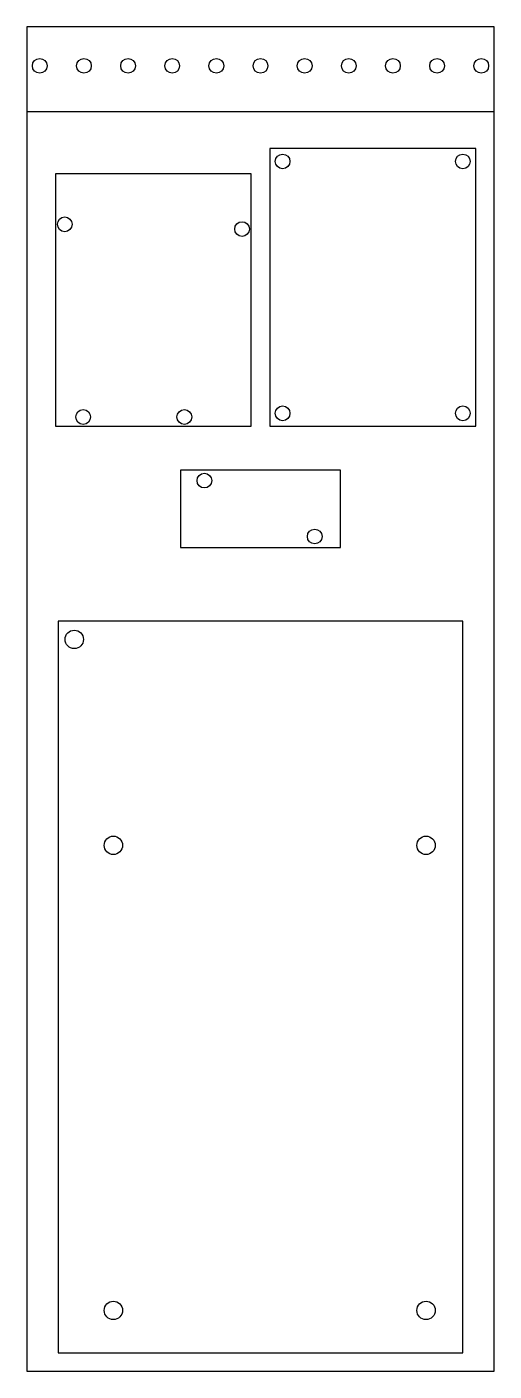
# Model space of a CAD drawing. Header units: millimetres. Extents: x -64 to 64, y -183 to 183.
import ezdxf

# ---------------------------------------------------------------- set-up
doc = ezdxf.new("R2010")
doc.units = ezdxf.units.MM

msp = doc.modelspace()

# ---------------------------------------------------------------- linework, layer by layer
at = {"color": 7, "linetype": 'Continuous', "lineweight": 25}
for p, q in [((-63.5, 182.8), (-63.5, -182.8)), ((63.5, 182.8), (-63.5, 182.8)), ((63.5, -182.8), (63.5, 182.8)), ((63.5, 159.7), (-63.5, 159.7)), ((58.5, 149.7), (2.5, 149.7)), ((2.5, 149.7), (2.5, 74.2)), ((58.5, 74.2), (58.5, 149.7)), ((-2.5, 142.8), (-55.7, 142.8)), ((-55.7, 142.8), (-55.7, 74.2)), ((-2.5, 74.2), (-2.5, 142.8)), ((-55.7, 74.2), (-2.5, 74.2)), ((2.5, 74.2), (58.5, 74.2)), ((-21.75, 62.2), (-21.75, 41.2)), ((21.75, 62.2), (-21.75, 62.2)), ((21.75, 41.2), (21.75, 62.2)), ((-21.75, 41.2), (21.75, 41.2)), ((-55, 21.2), (-55, -177.8)), ((55, 21.2), (-55, 21.2)), ((55, -177.8), (55, 21.2)), ((-55, -177.8), (55, -177.8)), ((-63.5, -182.8), (63.5, -182.8))]:
    msp.add_line(p, q, dxfattribs=at)
for centre, radius in [((-60, 172.2), 2), ((-48, 172.2), 2), ((-36, 172.2), 2), ((-24, 172.2), 2), ((-12, 172.2), 2), ((0, 172.2), 2), ((12, 172.2), 2), ((24, 172.2), 2), ((36, 172.2), 2), ((48, 172.2), 2), ((60, 172.2), 2), ((6, 146.2), 2), ((55, 146.2), 2), ((-53.2, 129.1), 2), ((-5, 127.8), 2), ((-48.2, 76.7), 2), ((-20.7, 76.7), 2), ((6, 77.7), 2), ((55, 77.7), 2), ((-15.25, 59.4), 2), ((14.75, 44.2), 2), ((-50.63, 16.2), 2.5), ((-40, -39.8), 2.5), ((45, -39.8), 2.5), ((-40, -166.3), 2.5), ((45, -166.3), 2.5)]:
    msp.add_circle(centre, radius, dxfattribs=at)

doc.saveas('drawing.dxf')
